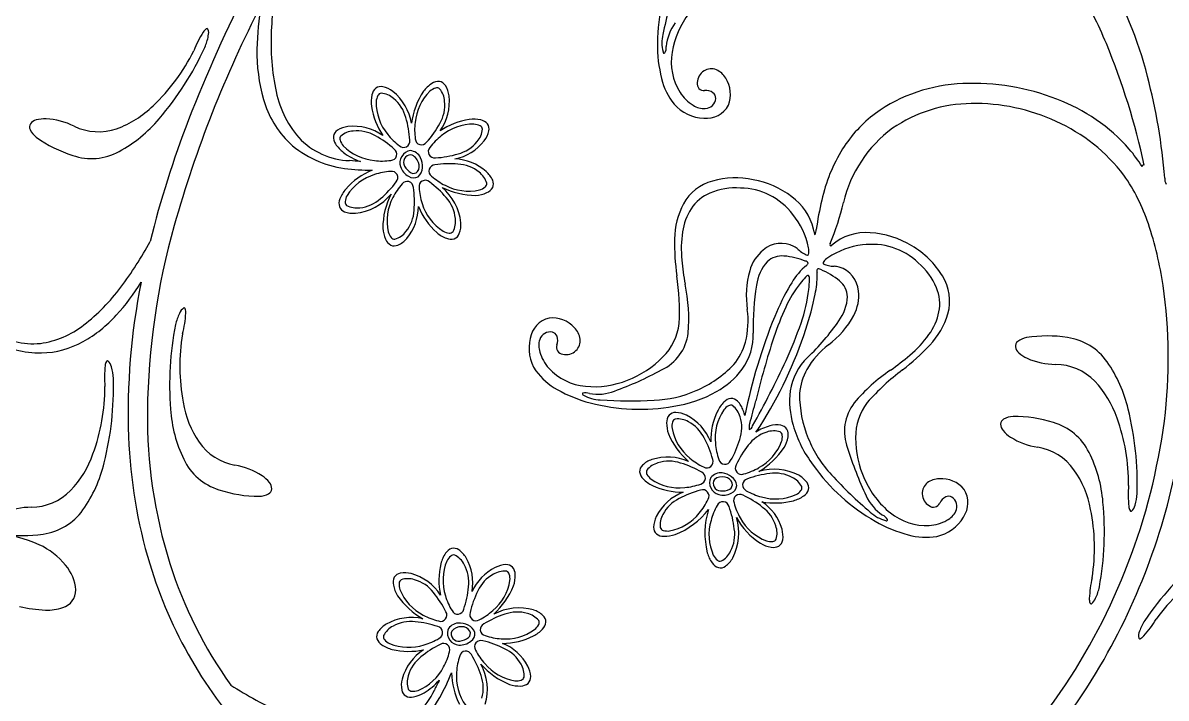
# Model space of a CAD drawing. Extents: x -4 to 4, y -4.07 to 4.07.
# Drawn here: x 1.705 to 3.057, y -2.025 to -1.227 of the extents above; entities that cross this region are included whole.
import ezdxf

# ---------------------------------------------------------------- set-up
doc = ezdxf.new("R2010")
doc.units = 0

msp = doc.modelspace()

# ---------------------------------------------------------------- linework, layer by layer
at = {"color": 7, "linetype": 'CONTINUOUS'}
for centre, radius, start, end in [((2.497095, -1.257747), 0.498615, 168.97943, 176.998939), ((2.683812, -1.252694), 0.228352, 154.492702, 179.501803), ((2.581447, -1.40488), 0.467882, 14.193867, 30.738445), ((3.418327, -1.928248), 1.62672, 152.679053, 158.853356), ((2.51413, -1.448389), 0.511744, 22.656884, 31.014236), ((3.235242, -1.847031), 1.403609, 152.773173, 164.2628), ((2.302729, -1.261929), 0.320697, 169.749451, 179.246859), ((2.576739, -1.279143), 0.105363, 142.701935, 170.323777), ((2.029681, -1.308628), 0.131876, 147.41885, 158.202431), ((1.930115, -1.244881), 0.013652, 126.476619, 147.833579), ((1.866059, -1.23203), 0.059283, 336.506765, 350.141262), ((1.923001, -1.23496), 0.001456, 42.562896, 133.475796), ((1.91242, -1.238646), 0.012554, 343.651121, 381.841573), ((2.286248, -1.249335), 0.287629, 176.473333, 190.958099), ((1.589101, -1.102944), 0.364829, 319.453479, 335.253722), ((2.615884, -1.252792), 0.160429, 179.255829, 194.345176), ((2.192258, -1.577701), 0.858602, 12.274313, 22.346152), ((1.69989, -1.156956), 0.231386, 313.524156, 333.649775), ((2.183389, -1.261975), 0.201375, 178.787514, 195.911765), ((2.539824, -1.272876), 0.06792, 170.301169, 211.993984), ((2.519637, -1.297848), 0.017045, 121.820776, 178.136122), ((2.519093, -1.297319), 0.016311, 68.069236, 121.176115), ((2.515041, -1.304451), 0.024464, 29.963615, 65.504373), ((2.196612, -1.30978), 0.01381, 85.538023, 124.691289), ((2.196051, -1.306175), 0.010294, 31.915479, 80.857634), ((2.536273, -1.274401), 0.077955, 193.455665, 218.412678), ((2.510621, -1.298651), 0.008135, 170.395692, 275.236649), ((2.506525, -1.311373), 0.035343, 338.943544, 392.790803), ((2.346324, -1.468889), 0.711536, 4.727922, 14.548362), ((2.124279, -1.28285), 0.122261, 189.966665, 220.589224), ((2.131587, -1.314466), 0.01381, 130.539014, 169.692279), ((2.128641, -1.312313), 0.010294, 76.917527, 125.859244), ((2.124244, -1.331589), 0.030065, 52.110227, 77.069731), ((2.10479, -1.355324), 0.060749, 9.355276, 51.377645), ((2.254459, -1.357442), 0.090526, 146.582057, 172.386423), ((2.210896, -1.332124), 0.040323, 123.309272, 142.516248), ((2.179311, -1.316696), 0.030066, 7.111312, 32.06991), ((2.522219, -1.283493), 0.047365, 212.384886, 238.893446), ((2.512744, -1.321288), 0.014602, 54.873238, 95.424243), ((2.515916, -1.316226), 0.008643, 1.614294, 52.760368), ((2.823121, -1.486857), 0.188396, 91.948176, 125.699973), ((2.829325, -1.565581), 0.267309, 68.402981, 92.703462), ((1.775564, -1.239506), 0.119432, 289.857129, 314.473466), ((2.100776, -1.285932), 0.115359, 195.71782, 226.046327), ((2.157485, -1.320165), 0.040321, 168.309276, 187.516935), ((2.149197, -1.31978), 0.060333, 324.85155, 366.476527), ((2.511638, -1.290851), 0.048492, 221.269743, 268.593169), ((2.51084, -1.305081), 0.023046, 235.387456, 273.258895), ((2.513423, -1.309692), 0.029786, 264.267206, 331.133352), ((2.511413, -1.314926), 0.013184, 273.202122, 355.4042), ((2.827881, -1.488817), 0.166722, 90.434614, 124.475861), ((2.830908, -1.55022), 0.228161, 65.066069, 91.077923), ((2.853376, -1.517149), 0.213472, 41.425427, 69.620579), ((2.201216, -1.3128), 0.084655, 188.586733, 213.901064), ((2.807907, -1.46012), 0.157839, 126.878858, 147.729743), ((1.720202, -1.349753), 0.007169, 147.981404, 205.906946), ((1.723727, -1.353287), 0.012084, 103.735747, 142.627009), ((1.730828, -1.376933), 0.036763, 87.207768, 105.736625), ((1.727793, -1.426603), 0.086523, 63.880492, 86.802055), ((1.794576, -1.28902), 0.066414, 244.403834, 288.939718), ((1.742159, -1.236589), 0.161659, 298.373355, 320.182129), ((3.023654, -1.775841), 1.203642, 158.842061, 166.027576), ((2.093135, -1.379236), 0.030066, 97.112247, 122.071072), ((2.096217, -1.409355), 0.060339, 54.852872, 96.474302), ((2.245751, -1.424787), 0.084666, 98.588724, 123.899659), ((2.238381, -1.381049), 0.040324, 78.308266, 97.514787), ((2.244081, -1.355149), 0.013811, 40.539792, 79.6915), ((2.246234, -1.352202), 0.010293, 346.917969, 395.86078), ((2.822602, -1.473072), 0.150823, 126.208925, 167.031924), ((2.84269, -1.531458), 0.206199, 37.131808, 65.836748), ((1.73593, -1.34214), 0.024642, 205.851505, 232.947828), ((1.807389, -1.243729), 0.146257, 233.835565, 252.8154), ((2.094884, -1.302406), 0.08732, 223.39522, 267.804003), ((2.086219, -1.361934), 0.01381, 175.539802, 214.692622), ((2.082613, -1.362496), 0.010294, 121.91526, 170.857852), ((2.226957, -1.347806), 0.030065, 322.111596, 347.071327), ((1.786321, -1.318887), 0.068261, 251.071061, 298.585242), ((2.101422, -1.278945), 0.120917, 228.123988, 262.450766), ((2.108564, -1.347651), 0.040325, 213.308383, 232.514904), ((2.16568, -1.392244), 0.014654, 99.240675, 197.819138), ((2.161882, -1.392995), 0.015284, 26.637354, 84.575572), ((2.204318, -1.329772), 0.059008, 281.555825, 321.792728), ((2.837615, -1.477466), 0.192223, 148.085736, 167.628802), ((2.844686, -1.515793), 0.219196, 32.963114, 39.656566), ((2.12859, -1.321374), 0.073363, 232.592815, 250.917649), ((1.987614, -2.773292), 1.387528, 85.163257, 85.704587), ((2.164026, -1.39143), 0.008771, 90.522606, 212.240977), ((2.159543, -1.39601), 0.014059, 17.994928, 71.747669), ((2.1639, -1.396282), 0.010126, 321.35608, 387.112756), ((2.15473, -1.395814), 0.02295, 354.535527, 384.923258), ((2.21312, -1.447841), 0.060332, 48.777345, 87.131814), ((2.115782, -1.175126), 0.225724, 262.299716, 270.614955), ((2.154052, -1.483586), 0.09018, 113.422615, 138.045296), ((2.1717, -1.38983), 0.02113, 199.055704, 240.27505), ((2.175369, -1.385775), 0.021419, 208.84611, 238.573143), ((2.167049, -1.398301), 0.006418, 243.652991, 317.878951), ((2.164146, -1.398253), 0.013433, 308.91621, 361.077808), ((2.233408, -1.42537), 0.030064, 24.677449, 49.637406), ((3.030165, -1.396335), 0.001581, 47.510488, 187.054724), ((2.167356, -1.398633), 0.011347, 237.282191, 297.433515), ((2.251384, -1.41714), 0.010293, 335.88875, 384.831998), ((2.535164, -1.467562), 0.055779, 105.281668, 151.119384), ((2.54783, -1.510015), 0.100074, 77.933753, 105.870632), ((2.54813, -1.520476), 0.11027, 53.137413, 79.222566), ((2.828789, -1.532644), 0.218124, 18.220729, 35.175636), ((3.066375, -1.411508), 0.01101, 173.394683, 211.800178), ((2.117527, -1.449627), 0.040323, 139.232992, 158.43974), ((2.091787, -1.388813), 0.063349, 276.011493, 320.409904), ((2.219214, -1.469636), 0.088406, 152.770024, 179.945443), ((2.242417, -1.334132), 0.096592, 244.551775, 269.040104), ((2.160411, -1.46959), 0.062986, 5.916229, 49.981967), ((2.237823, -1.390499), 0.040322, 274.233131, 293.439879), ((2.248676, -1.414694), 0.01381, 292.056787, 331.20894), ((2.574486, -1.487045), 0.06772, 14.141692, 54.009875), ((2.092744, -1.440193), 0.013811, 157.058258, 196.209743), ((2.089098, -1.440378), 0.010293, 200.889407, 249.832656), ((2.114134, -1.443791), 0.058736, 319.892974, 359.83185), ((2.251206, -1.411384), 0.084842, 202.581991, 228.098929), ((2.571011, -1.484515), 0.095387, 152.602601, 178.662643), ((3.045751, -1.529531), 0.406729, 166.746339, 171.750902), ((2.345829, -1.35874), 0.339475, 337.701834, 346.28531), ((2.09599, -1.421848), 0.030063, 249.678166, 274.638802), ((2.697819, -1.696268), 0.84544, 164.21869, 179.287729), ((2.171021, -1.466574), 0.040324, 184.234444, 203.440737), ((2.193095, -1.465528), 0.030065, 339.677543, 364.636821), ((2.536545, -1.493389), 0.106106, 10.556185, 12.457674), ((2.626348, -1.470877), 0.016885, 337.01438, 358.988255), ((2.648915, -1.595337), 0.408596, 8.188811, 18.684471), ((1.484934, -1.286031), 0.420817, 322.994511, 331.7494), ((2.146825, -1.477429), 0.013811, 202.057232, 241.208495), ((2.136149, -1.46216), 0.030065, 294.678318, 319.638049), ((2.220875, -1.443993), 0.040323, 229.232878, 248.439854), ((2.211441, -1.468777), 0.01381, 247.056732, 286.209552), ((2.211626, -1.47242), 0.010293, 290.888153, 339.830307), ((2.755683, -1.4859), 0.280056, 179.261177, 188.167102), ((2.647282, -1.47397), 0.006427, 179.825295, 213.002131), ((2.702502, -1.538204), 0.063517, 85.771306, 130.097106), ((2.700494, -1.580992), 0.106343, 58.334, 86.392123), ((2.144379, -1.480136), 0.010294, 245.888443, 294.831035), ((2.662084, -1.489), 0.002608, 146.124472, 204.529088), ((2.660412, -1.488879), 0.001392, 239.813953, 327.986053), ((2.704571, -1.579331), 0.102821, 31.269711, 59.781736), ((2.624509, -1.543812), 0.052216, 138.479122, 172.311644), ((2.602789, -1.527787), 0.025444, 84.625142, 133.066241), ((2.596901, -1.593563), 0.091482, 68.5522, 84.812675), ((2.630424, -1.5117), 0.003286, 7.102888, 91.257447), ((2.62671, -1.507634), 0.007876, 301.064666, 332.309666), ((2.189342, -1.568096), 0.292219, 357.210367, 368.345168), ((2.692465, -1.5822), 0.09181, 133.532913, 150.457505), ((2.657716, -1.549012), 0.043877, 127.881322, 130.484501), ((2.542774, -1.525106), 0.101658, 347.213558, 360.341001), ((2.651829, -1.520536), 0.007877, 163.342765, 194.585065), ((2.600722, -1.528452), 0.043886, 5.16543, 7.768151), ((2.646329, -1.520848), 0.003285, 44.380476, 128.544019), ((2.613063, -1.602816), 0.091483, 50.829203, 67.089451), ((2.744686, -1.555884), 0.056368, 344.683493, 392.064438), ((1.638233, -1.403986), 0.227408, 307.679444, 323.479915), ((1.628761, -1.40103), 0.253579, 317.489695, 328.533495), ((2.616898, -1.688215), 0.787222, 168.658192, 182.048086), ((2.836133, -1.583248), 0.26743, 170.00363, 182.200914), ((2.856869, -1.681599), 0.283901, 149.364849, 157.699314), ((2.654841, -1.55167), 0.025444, 2.575315, 51.015976), ((2.461763, -1.623167), 0.597804, 352.847496, 368.274077), ((2.290988, -1.477667), 0.357824, 341.895746, 348.728877), ((2.628106, -1.547942), 0.052216, 323.330585, 357.162882), ((1.90223, -1.5745), 0.012554, 122.156906, 160.348917), ((1.895837, -1.565299), 0.001456, 10.526153, 101.435154), ((1.884251, -1.569144), 0.013651, 356.167622, 377.525036), ((1.699674, -1.467155), 0.156625, 299.352696, 317.792068), ((1.94362, -1.596396), 0.059277, 153.857118, 167.4923), ((1.766231, -1.562192), 0.131875, 345.797344, 356.581153), ((2.334481, -1.604724), 0.029787, 103.628385, 170.492219), ((2.331042, -1.610938), 0.035344, 41.967593, 95.813768), ((3.216887, -1.825375), 0.67156, 158.005819, 168.477008), ((2.449228, -1.428185), 0.267429, 313.441256, 325.638313), ((2.707816, -1.54295), 0.095384, 316.979019, 343.03974), ((1.717629, -1.517308), 0.088862, 236.47842, 275.345413), ((1.71153, -1.500678), 0.106084, 277.789247, 308.26907), ((2.243566, -1.654757), 0.364831, 168.746191, 184.546434), ((2.122178, -1.633333), 0.231377, 170.349951, 190.476252), ((2.3289, -1.605286), 0.013183, 79.353092, 161.559188), ((2.32883, -1.6006), 0.008643, 21.997335, 73.142973), ((2.339961, -1.60454), 0.024464, 9.254741, 44.795722), ((2.415797, -1.574807), 0.065848, 314.486938, 353.450111), ((2.499194, -1.595464), 0.069733, 324.221633, 361.598544), ((2.150967, -1.432681), 0.504892, 327.56181, 341.981061), ((1.727194, -1.490924), 0.126136, 242.027523, 270.027848), ((1.724782, -1.510893), 0.106196, 271.3348, 299.11248), ((2.35219, -1.611399), 0.048494, 166.165983, 213.487873), ((2.338249, -1.608428), 0.023047, 161.499593, 199.371032), ((2.344395, -1.610329), 0.008134, 159.524423, 264.36704), ((2.323112, -1.60233), 0.014602, 339.333455, 379.886459), ((2.347907, -1.602505), 0.016311, 313.58122, 366.68875), ((2.57481, -1.414828), 0.280054, 307.47471, 316.380635), ((2.885899, -1.60932), 0.007169, 127.44795, 185.373277), ((2.896543, -1.623179), 0.024643, 100.40619, 127.502061), ((2.916277, -1.743183), 0.146255, 80.538607, 99.518442), ((2.931152, -1.666559), 0.06826, 34.767975, 82.282156), ((2.362065, -1.603124), 0.047362, 195.866936, 222.377079), ((2.34754, -1.601841), 0.017045, 256.62194, 312.936208), ((2.378809, -1.541108), 0.115841, 290.916155, 315.858447), ((2.890635, -1.607743), 0.012084, 190.725094, 229.616802), ((2.907586, -1.589793), 0.036762, 227.618005, 246.146862), ((1.933645, -1.646185), 0.13187, 173.821004, 184.605041), ((1.816123, -1.633362), 0.013651, 152.880697, 174.238566), ((1.80534, -1.62764), 0.001456, 68.967543, 159.877324), ((1.797502, -1.635647), 0.012554, 10.054667, 48.246233), ((1.753041, -1.650335), 0.059277, 2.909607, 16.545245), ((2.37694, -1.588928), 0.06792, 222.765523, 264.458338), ((2.681593, -1.672484), 0.069732, 134.043227, 171.420138), ((2.927148, -1.544037), 0.086522, 246.551705, 269.473268), ((2.925136, -1.696957), 0.066412, 44.414017, 88.949901), ((2.854772, -1.720311), 0.161657, 13.17171, 34.980484), ((1.447576, -1.657875), 0.364818, 345.856166, 361.656865), ((2.374535, -1.591952), 0.077957, 216.347965, 241.304298), ((2.479343, -1.579019), 0.095469, 298.764746, 323.180116), ((2.922267, -1.869552), 0.292223, 127.296312, 138.430884), ((1.570834, -1.656991), 0.231367, 339.926704, 360.053914), ((2.416313, -1.520818), 0.160434, 240.414502, 255.503622), ((2.380597, -1.551665), 0.105363, 264.435669, 292.057511), ((2.455484, -1.541499), 0.13987, 278.005025, 299.936208), ((2.707283, -1.674607), 0.095467, 172.460895, 196.876491), ((2.885936, -1.732684), 0.119431, 18.880147, 43.496258), ((2.012444, -1.655638), 0.119433, 189.526317, 214.142655), ((2.434264, -1.45531), 0.228352, 255.257279, 280.26638), ((2.562643, -1.703701), 0.040326, 134.866319, 154.072157), ((2.544171, -1.68467), 0.013811, 97.097469, 136.248509), ((2.542899, -1.681249), 0.010294, 43.476115, 92.418707), ((2.528607, -1.694911), 0.030065, 18.668463, 43.628194), ((2.755663, -1.71602), 0.065847, 142.192519, 181.15547), ((2.438393, -1.691594), 0.585977, 179.429308, 197.312979), ((2.041182, -1.672912), 0.161658, 183.817994, 205.626995), ((2.476836, -1.697759), 0.010294, 88.475408, 137.417125), ((2.476391, -1.717524), 0.030065, 63.669558, 88.629289), ((2.603192, -1.721651), 0.084658, 155.145717, 180.459143), ((2.515331, -1.70099), 0.044614, 12.644947, 20.608146), ((2.658047, -1.771113), 0.364813, 358.099363, 373.900063), ((2.480153, -1.699277), 0.01381, 142.097143, 181.249074), ((2.506669, -1.699672), 0.040323, 179.866047, 199.073023), ((2.46236, -1.744359), 0.060342, 21.412196, 63.031408), ((2.596885, -1.732273), 0.030063, 81.23547, 106.19588), ((2.599924, -1.712739), 0.010293, 32.447605, 81.390416), ((2.750569, -1.664461), 0.139863, 195.705721, 217.637812), ((2.868344, -1.701689), 0.007169, 119.006112, 176.931009), ((2.873259, -1.700824), 0.012083, 182.280389, 221.172097), ((2.876838, -1.71696), 0.024643, 91.963754, 119.059626), ((2.878738, -1.838561), 0.146256, 72.095451, 91.075286), ((2.904703, -1.764952), 0.068261, 26.32601, 73.840191), ((2.322007, -1.600783), 0.739275, 325.583689, 352.474788), ((2.781286, -1.772527), 0.231376, 359.70387, 379.829944), ((2.430276, -1.693667), 0.600525, 182.164579, 196.741335), ((2.551796, -1.677279), 0.090517, 203.138951, 228.946034), ((2.601539, -1.754906), 0.053127, 104.208331, 124.044639), ((2.497998, -1.652489), 0.094108, 321.645974, 327.176922), ((2.570219, -1.709374), 0.040323, 330.791643, 349.998619), ((2.59639, -1.71365), 0.013811, 348.613648, 387.765579), ((2.892662, -1.685556), 0.036762, 219.175343, 237.704428), ((2.918732, -1.643168), 0.086523, 238.108946, 261.030509), ((1.967958, -1.68452), 0.066413, 215.060502, 259.596607), ((2.525722, -1.674481), 0.096586, 301.107914, 325.59851), ((2.805669, -1.717786), 0.11584, 179.783475, 204.725541), ((2.894289, -1.794137), 0.066413, 35.971573, 80.507236), ((2.313303, -1.597863), 0.771337, 330.349321, 350.782148), ((1.675306, -1.697274), 0.119431, 316.259875, 340.87644), ((1.957083, -1.713535), 0.068262, 205.41458, 252.928542), ((2.458469, -1.771684), 0.030066, 108.667689, 133.626967), ((2.467554, -1.800997), 0.060749, 65.913548, 107.935917), ((2.821261, -1.806906), 0.161655, 4.728978, 26.537979), ((1.644086, -1.709515), 0.161659, 324.776121, 346.584896), ((1.941118, -1.835081), 0.086523, 57.197446, 80.119009), ((2.444807, -1.757391), 0.010293, 133.475864, 182.418674), ((2.593555, -1.817553), 0.062982, 62.472663, 106.541713), ((2.826002, -1.617675), 0.228347, 215.375059, 240.384386), ((2.85027, -1.823723), 0.119431, 10.437829, 35.054167), ((1.967858, -1.793114), 0.036763, 38.264696, 56.793554), ((1.987502, -1.778157), 0.012084, 1.372991, 40.264253), ((2.448228, -1.756119), 0.01381, 187.095592, 226.247745), ((2.467258, -1.737649), 0.040324, 224.865593, 244.072114), ((2.531918, -1.770534), 0.014655, 155.800394, 254.376964), ((2.530451, -1.774118), 0.015284, 83.193286, 141.132578), ((2.530328, -1.771465), 0.008772, 147.0892, 268.792406), ((2.531679, -1.777733), 0.014061, 74.554624, 128.302161), ((2.528863, -1.781638), 0.022949, 51.093474, 81.482781), ((2.534307, -1.774243), 0.010125, 17.905612, 83.670932), ((2.536087, -1.775126), 0.013432, 5.473224, 57.635474), ((2.608178, -1.788045), 0.030064, 36.235562, 61.195292), ((2.624141, -1.776381), 0.010294, 347.447307, 396.389462), ((2.797009, -1.724084), 0.105362, 203.584151, 231.205994), ((2.784837, -1.783288), 0.01631, 128.951337, 182.059518), ((2.789096, -1.790299), 0.024464, 90.845705, 126.386239), ((2.791, -1.801108), 0.035343, 39.826465, 93.673724), ((1.714351, -1.733167), 0.066414, 270.806586, 315.34225), ((1.984214, -1.640348), 0.146257, 251.1846, 270.164435), ((1.984181, -1.761966), 0.024643, 271.053426, 298.14975), ((1.992431, -1.77737), 0.007169, 298.093161, 356.018488), ((2.485212, -1.697094), 0.084662, 245.144947, 270.457694), ((2.507912, -1.837924), 0.060334, 111.408988, 153.033522), ((2.533221, -1.764179), 0.021131, 255.614997, 296.833012), ((2.531859, -1.758885), 0.021419, 265.405767, 295.133026), ((2.537726, -1.77273), 0.006418, 300.212113, 374.43828), ((2.538174, -1.772657), 0.011346, 293.837285, 353.991602), ((2.620999, -1.774527), 0.01381, 303.614279, 342.767545), ((2.785564, -1.783071), 0.017045, 182.702616, 239.018609), ((2.792888, -1.794262), 0.029784, 325.14821, 392.015617), ((3.144059, -1.784871), 0.131872, 175.150512, 185.934321), ((2.963474, -1.779954), 0.059274, 343.212911, 356.849006), ((2.595022, -1.709716), 0.084842, 259.139529, 284.65692), ((2.546529, -1.841952), 0.058731, 16.449174, 56.392496), ((2.605517, -1.752995), 0.040323, 285.789893, 304.997324), ((2.781878, -1.791338), 0.008134, 231.275109, 336.117542), ((2.802688, -1.800499), 0.014603, 115.756335, 156.307562), ((2.799809, -1.795264), 0.008643, 62.498857, 113.643188), ((2.796483, -1.798565), 0.013183, 334.082453, 416.289957), ((2.619189, -1.828277), 0.364831, 349.657425, 365.45744), ((3.007871, -1.79483), 0.012554, 311.511981, 349.703992), ((1.715714, -1.886096), 0.086522, 90.283552, 113.205342), ((1.720239, -1.763592), 0.068261, 277.474088, 324.98827), ((2.481083, -1.823901), 0.030066, 153.668256, 178.62776), ((2.444536, -1.747801), 0.089777, 290.793724, 322.667445), ((2.605662, -1.830363), 0.094044, 162.603446, 194.124863), ((2.773572, -1.753283), 0.067919, 231.183461, 272.876276), ((2.775557, -1.786651), 0.048495, 282.153855, 329.474647), ((2.787603, -1.794277), 0.023045, 296.270402, 334.145186), ((2.740902, -1.847769), 0.231377, 351.26125, 371.387323), ((3.026482, -1.797192), 0.013652, 185.521377, 206.878337), ((3.015674, -1.802869), 0.001456, 199.87833, 290.79006), ((2.461316, -1.823455), 0.010293, 178.474441, 227.41769), ((2.488331, -1.830303), 0.06335, 332.569994, 376.967523), ((2.625997, -1.768515), 0.088404, 209.327687, 236.503783), ((2.793037, -1.677062), 0.160428, 240.13817, 255.227518), ((2.774283, -1.773831), 0.047362, 273.264407, 299.774324), ((1.626521, -2.077469), 0.253279, 67.224717, 79.520498), ((1.705688, -1.686906), 0.146255, 260.238347, 279.218409), ((2.462836, -1.820136), 0.013811, 232.097043, 271.249196), ((2.46323, -1.793621), 0.040323, 269.866864, 289.073385), ((2.593521, -1.836747), 0.010293, 302.445549, 351.388579), ((2.573983, -1.833707), 0.030066, 351.236286, 376.195564), ((2.773176, -1.757127), 0.077955, 254.337627, 279.294413), ((1.689107, -1.921582), 0.08536, 38.768655, 65.451773), ((2.216589, -1.861382), 0.013811, 108.671011, 147.823164), ((2.214656, -1.858287), 0.010294, 55.048336, 103.990709), ((2.203396, -1.874538), 0.030065, 30.24211, 55.202067), ((2.596887, -1.807039), 0.040326, 240.792248, 259.998086), ((2.592609, -1.833213), 0.01381, 258.614579, 297.766287), ((2.2385, -1.876318), 0.040322, 146.439687, 165.646891), ((2.17823, -1.88883), 0.059005, 349.68512, 389.924023), ((2.553262, -1.842339), 0.040322, 195.791762, 214.998966), ((2.531733, -1.857821), 0.013811, 213.615768, 252.767254), ((2.518216, -1.845002), 0.030063, 306.235109, 331.195745), ((3.333792, -2.13824), 0.364833, 130.082521, 145.882308), ((1.718617, -1.900605), 0.049262, 3.732626, 41.239393), ((2.373734, -1.708816), 0.542019, 196.929435, 223.142625), ((2.369031, -1.710491), 0.514141, 197.602817, 215.608122), ((2.153249, -1.887713), 0.010294, 100.04891, 148.990626), ((2.156778, -1.907168), 0.030066, 75.242807, 100.202085), ((2.148418, -1.936266), 0.060338, 32.984241, 74.604562), ((2.281827, -1.885772), 0.084656, 166.717517, 192.030943), ((2.291079, -1.924644), 0.060335, 116.909269, 155.261956), ((2.277779, -1.897442), 0.030063, 92.809159, 117.76889), ((2.276838, -1.877695), 0.010293, 44.020834, 92.964302), ((2.273558, -1.879297), 0.013811, 0.18853, 39.33957), ((2.529879, -1.860964), 0.010294, 257.446193, 306.388566), ((3.233261, -2.066893), 0.231368, 124.152597, 144.279352), ((2.156804, -1.888535), 0.01381, 153.669413, 192.822234), ((2.182858, -1.883602), 0.040321, 191.440192, 210.647624), ((2.247059, -1.880358), 0.040325, 342.366763, 361.572374), ((3.097936, -1.91324), 0.131875, 166.708717, 177.492297), ((1.7464, -1.897671), 0.021376, 286.46919, 360.73037), ((2.222576, -1.852613), 0.090516, 214.711684, 240.518992), ((2.196472, -1.855102), 0.096582, 312.680968, 337.171564), ((2.920024, -1.881861), 0.059278, 334.769593, 348.404774), ((1.736461, -1.775823), 0.145379, 255.989401, 268.192627), ((1.734276, -1.864758), 0.056423, 267.561774, 288.801039), ((2.291626, -1.981654), 0.062982, 74.045848, 118.114235), ((2.979822, -1.908166), 0.013652, 177.07671, 198.43367), ((2.968297, -1.912194), 0.001456, 191.435527, 282.346282), ((2.961759, -1.903096), 0.012554, 303.067426, 341.259214), ((2.164867, -1.990712), 0.060748, 77.486061, 119.508873), ((2.300032, -1.949812), 0.030063, 47.807804, 72.767535), ((2.31333, -1.935183), 0.010293, 359.018959, 407.961551), ((2.93258, -1.863559), 0.131876, 318.048141, 328.831493), ((2.150088, -1.963819), 0.030066, 120.242142, 145.200741), ((2.22181, -1.947958), 0.014653, 167.370822, 265.951557), ((2.221093, -1.951763), 0.015284, 94.767816, 152.707108), ((2.220439, -1.949189), 0.008771, 158.656242, 280.365923), ((2.22302, -1.955055), 0.014058, 86.126475, 139.880517), ((2.221046, -1.959447), 0.022948, 62.665886, 93.054743), ((2.224895, -1.951113), 0.010126, 29.486523, 95.242356), ((2.226816, -1.951618), 0.013431, 17.045993, 69.210636), ((2.227942, -1.948943), 0.006417, 311.781354, 386.012258), ((2.290395, -1.916011), 0.040321, 297.362511, 316.569715), ((2.309879, -1.933997), 0.01381, 315.18672, 354.339319), ((3.036882, -1.9517), 0.012554, 154.280408, 192.469968), ((3.081546, -1.965775), 0.059281, 147.137053, 160.771322), ((2.133836, -1.952558), 0.010293, 145.046228, 193.98882), ((2.136931, -1.950625), 0.01381, 198.669645, 237.822466), ((2.221813, -1.941472), 0.021129, 267.186572, 308.407027), ((2.219416, -1.936556), 0.021419, 276.976276, 306.70376), ((2.228364, -1.948781), 0.011347, 305.412624, 365.564162), ((2.271428, -1.875713), 0.084844, 270.713929, 296.229962), ((3.025843, -1.953614), 0.001456, 213.183797, 304.098452), ((3.020439, -1.942668), 0.013651, 297.107504, 318.464464), ((2.151868, -1.928711), 0.040325, 236.440275, 255.646568), ((2.161321, -1.885393), 0.084648, 256.716576, 282.032492), ((2.211815, -2.018794), 0.060336, 122.983605, 164.6057), ((2.25045, -2.014992), 0.058732, 28.023241, 67.96434), ((2.191101, -2.015255), 0.063349, 344.143625, 388.541374), ((2.313568, -1.927106), 0.088401, 220.900947, 248.077947), ((2.35073, -1.619362), 0.728176, 305.614394, 330.362575), ((2.001828, -1.913443), 0.225614, 330.430039, 338.749168), ((2.302252, -1.992771), 0.090184, 181.553962, 206.175284), ((2.275694, -2.001405), 0.030064, 2.808813, 27.768544), ((2.295442, -2.000464), 0.010293, 314.019055, 362.962304), ((2.218852, -1.593179), 0.495319, 237.267578, 245.317074), ((2.182716, -2.010436), 0.030065, 165.241666, 190.201397), ((2.142222, -1.955973), 0.073369, 300.724156, 319.046713), ((3.438619, -2.628448), 1.389209, 153.291372, 153.832014), ((2.292781, -1.970688), 0.040322, 252.364013, 271.570534), ((2.293841, -1.997185), 0.01381, 270.186616, 309.338547), ((2.093894, -1.966442), 0.119386, 294.205711, 330.748248), ((2.112015, -1.980149), 0.087385, 291.803265, 335.921996), ((2.163262, -2.013964), 0.010293, 190.048144, 238.991393), ((2.164085, -2.010409), 0.013811, 243.669385, 282.821538), ((2.159152, -1.984353), 0.040324, 281.439843, 300.646364), ((2.353419, -1.622858), 0.700885, 292.846881, 325.621015)]:
    msp.add_arc(centre, radius, start, end, dxfattribs=at)
at = {"color": 1, "linetype": 'CONTINUOUS'}
for centre, radius, start, end in [((2.963324, -1.340092), 0.511126, 161.605828, 168.736163), ((2.519974, -1.258967), 0.054137, 143.381627, 175.430432), ((2.501096, -1.250312), 0.040326, 165.558748, 195.221104), ((2.450163, -1.255363), 0.015862, 334.191076, 362.564991), ((2.463552, -1.261191), 0.001399, 167.991718, 309.545875), ((2.537693, -1.474531), 0.050721, 113.501717, 146.397312), ((2.548762, -1.504361), 0.082509, 86.552806, 112.289963), ((2.55234, -1.501645), 0.079655, 37.488422, 89.005323), ((2.554204, -1.483954), 0.0697, 147.45735, 171.757152), ((2.54517, -1.510654), 0.090871, 11.485274, 39.244661), ((2.617976, -1.494047), 0.134263, 171.396304, 185.600505), ((2.611484, -1.533164), 0.048757, 129.17717, 164.05476), ((2.602059, -1.52018), 0.03275, 62.891045, 130.744159), ((2.127358, -2.167897), 0.835394, 53.704236, 54.119286), ((2.64342, -1.471902), 0.031292, 226.480014, 250.779362), ((2.632674, -1.499579), 0.001923, 283.365951, 370.798706), ((2.597749, -1.497775), 0.036842, 357.75433, 368.136322), ((2.708015, -1.579703), 0.090868, 96.397198, 124.157037), ((2.709187, -1.568251), 0.079655, 46.63631, 98.153211), ((2.896856, -1.466193), 0.41453, 185.670244, 189.667251), ((2.653195, -1.510609), 0.001923, 124.845452, 212.270508), ((2.664861, -1.483313), 0.031286, 244.859296, 269.16091), ((2.679429, -1.533741), 0.036847, 127.503903, 137.884523), ((2.709849, -1.572693), 0.082506, 23.351794, 49.089176), ((2.670403, -1.549351), 0.109857, 164.379039, 188.515665), ((2.708479, -1.601091), 0.107185, 136.629308, 141.792159), ((2.634041, -1.529575), 0.004057, 89.483369, 149.002794), ((2.630149, -1.528943), 0.005212, 348.738416, 401.082041), ((2.547269, -2.341494), 0.835153, 81.522178, 81.937457), ((2.660683, -1.546741), 0.032747, 4.896416, 72.752675), ((2.295247, -1.576841), 0.197281, 355.147776, 372.006266), ((2.733864, -1.620237), 0.138975, 142.06284, 155.61672), ((2.517318, -1.529154), 0.117945, 353.805702, 359.608295), ((2.738617, -1.559104), 0.05072, 349.243825, 382.139869), ((2.452786, -1.520629), 0.183026, 340.502571, 353.332344), ((2.644865, -1.549436), 0.048756, 331.587842, 366.465208), ((2.461178, -1.579546), 0.101538, 345.887313, 367.883669), ((2.912882, -1.704737), 0.336924, 155.096777, 161.627873), ((2.591424, -1.519818), 0.109854, 307.125999, 331.262851), ((2.720223, -1.554298), 0.069699, 323.884108, 348.183683), ((2.436968, -1.587098), 0.055229, 294.852288, 353.31356), ((2.184433, -1.430892), 0.465968, 335.250526, 341.114272), ((2.493539, -1.58657), 0.06845, 319.759085, 344.984664), ((3.573189, -1.917376), 1.030616, 161.979251, 166.315336), ((2.719906, -1.687683), 0.10154, 127.758718, 149.754619), ((2.667566, -1.516925), 0.134268, 310.04174, 324.245257), ((2.487687, -1.302087), 0.414468, 305.974387, 309.972081), ((2.449903, -1.539391), 0.132468, 292.83579, 316.37276), ((1.550714, -1.134504), 1.165568, 330.786079, 335.060994), ((2.261465, -1.270315), 0.417254, 290.102568, 298.440236), ((2.691855, -1.67008), 0.06845, 150.656331, 175.881911), ((2.840427, -1.801754), 0.197275, 123.635552, 140.494041), ((2.385142, -1.611735), 0.054139, 259.329552, 291.377234), ((2.446481, -1.537947), 0.135152, 272.142434, 293.935537), ((2.368165, -1.66559), 0.001398, 125.214111, 266.772533), ((2.370268, -1.680041), 0.015862, 72.194504, 100.567516), ((2.388531, -1.632226), 0.040326, 239.537401, 269.199756), ((2.423409, -1.162686), 0.511092, 266.023671, 273.154464), ((1.287124, -1.350571), 1.324684, 344.689315, 345.887932), ((2.756033, -1.666855), 0.132461, 179.268785, 202.806436), ((2.731931, -1.710007), 0.055227, 142.328338, 200.790254), ((2.574078, -1.704801), 0.010294, 154.42743, 195.327898), ((2.563033, -1.702592), 0.005055, 282.764996, 350.971873), ((2.759494, -1.668215), 0.13515, 201.706165, 223.499495), ((3.078868, -1.606223), 0.41723, 197.201243, 205.539369), ((3.038362, -1.416027), 0.511108, 222.487618, 229.618183), ((2.751762, -1.763856), 0.054138, 204.264149, 236.31273), ((2.735015, -1.776136), 0.040327, 226.442844, 256.103847), ((2.714644, -1.823091), 0.015861, 35.074187, 63.448327), ((2.726249, -1.81423), 0.001398, 228.875869, 370.427894)]:
    msp.add_arc(centre, radius, start, end, dxfattribs=at)
at = {"color": 2, "linetype": 'CONTINUOUS'}
for centre, radius, start, end in [((2.129665, -1.315154), 0.00532, 97.601896, 151.989455), ((2.126825, -1.33498), 0.02519, 48.528575, 85.134109), ((2.227995, -1.349965), 0.059269, 134.294004, 174.695085), ((2.198828, -1.321519), 0.018567, 107.601865, 131.169223), ((2.194767, -1.308908), 0.005319, 52.603804, 106.992445), ((2.178739, -1.320919), 0.025191, 3.528873, 40.133737), ((2.182195, -1.320687), 0.059272, 179.29649, 219.695572), ((2.141452, -1.3212), 0.018566, 152.600509, 176.169681), ((2.116959, -1.349173), 0.042406, 14.373072, 51.241482), ((2.161727, -1.323979), 0.042406, 329.372878, 366.241289), ((2.05359, -1.370654), 0.109242, 2.752327, 17.037347), ((2.240895, -1.3532), 0.072441, 173.089918, 188.456268), ((2.101719, -1.294352), 0.109254, 317.753581, 332.036774), ((2.23786, -1.405758), 0.059274, 89.296712, 129.694017), ((2.237346, -1.365014), 0.018567, 62.598811, 86.166849), ((2.243393, -1.353227), 0.00532, 7.605145, 61.991838), ((2.085346, -1.36378), 0.00532, 142.604454, 196.991796), ((2.097358, -1.379808), 0.025191, 93.529484, 130.134795), ((2.100416, -1.396822), 0.042407, 59.372734, 96.240028), ((2.070787, -1.456835), 0.109262, 47.754224, 62.036504), ((2.19358, -1.313878), 0.07241, 218.08714, 233.460562), ((2.176586, -1.363572), 0.007351, 182.190907, 324.830783), ((2.244709, -1.417179), 0.072464, 128.093754, 143.45554), ((2.223566, -1.350387), 0.025191, 318.529978, 355.135065), ((2.097957, -1.35972), 0.018567, 197.599857, 221.167895), ((2.126405, -1.330548), 0.059273, 224.29592, 264.693892), ((2.140011, -1.38196), 0.00735, 272.190244, 414.826641), ((2.155464, -1.366664), 0.00735, 227.187728, 369.834261), ((2.191884, -1.379025), 0.00735, 137.189102, 279.831096), ((2.209374, -1.340521), 0.042405, 284.372262, 321.240672), ((2.129637, -1.317671), 0.072423, 263.089146, 278.45983), ((2.187892, -1.277148), 0.109245, 272.752555, 287.037118), ((2.144263, -1.474687), 0.07242, 93.288076, 108.659445), ((2.14133, -1.409634), 0.00735, 316.916433, 459.555553), ((2.192712, -1.401946), 0.00735, 91.918686, 234.557503), ((2.209548, -1.502495), 0.109239, 84.711448, 98.996468), ((2.217675, -1.436085), 0.042408, 50.508961, 87.374915), ((2.229562, -1.423533), 0.02519, 16.613738, 53.219272), ((2.138477, -1.462741), 0.059274, 107.05505, 147.451911), ((2.058325, -1.35044), 0.109239, 309.711699, 323.996719), ((2.207656, -1.465394), 0.072431, 138.290815, 153.659446), ((2.159573, -1.421464), 0.00735, 1.916843, 144.559292), ((2.180881, -1.420189), 0.00735, 46.910944, 189.557477), ((2.121686, -1.503196), 0.109242, 39.711659, 53.996222), ((2.236635, -1.353875), 0.072417, 228.28861, 243.660435), ((2.23228, -1.366417), 0.059268, 242.05333, 282.453745), ((2.248394, -1.416715), 0.005319, 309.75795, 364.146375), ((2.104685, -1.439971), 0.018567, 150.580789, 174.149054), ((2.059014, -1.438299), 0.109248, 354.711209, 368.995087), ((2.245956, -1.41725), 0.072442, 183.291445, 198.657795), ((2.240073, -1.406404), 0.018569, 285.580568, 309.147018), ((2.091513, -1.438564), 0.00532, 174.760579, 229.147488), ((2.10001, -1.420425), 0.025192, 241.614606, 278.217236), ((2.099538, -1.403146), 0.042408, 275.50966, 312.375391), ((2.195103, -1.461033), 0.05927, 152.053328, 192.453299), ((2.233986, -1.423044), 0.059271, 197.053466, 237.452326), ((2.174398, -1.461978), 0.042403, 5.507032, 42.376112), ((2.125436, -1.446428), 0.042406, 320.508256, 357.37555), ((2.191674, -1.46151), 0.02519, 331.614827, 368.219467), ((2.137985, -1.458314), 0.02519, 286.614393, 323.219927), ((2.211218, -1.456832), 0.018567, 240.581243, 264.148601), ((2.155113, -1.468826), 0.018567, 195.581974, 219.148878), ((2.144804, -1.477147), 0.00532, 219.75497, 274.142313), ((2.209811, -1.470005), 0.00532, 264.758201, 319.145326), ((2.582968, -1.71775), 0.059269, 145.852284, 186.253366), ((2.548692, -1.695726), 0.018567, 119.156651, 142.72537), ((2.542188, -1.684185), 0.00532, 64.162439, 118.549781), ((2.528892, -1.699163), 0.02519, 15.086174, 51.691262), ((2.491171, -1.703898), 0.01857, 164.159586, 187.724903), ((2.478409, -1.700336), 0.00532, 109.16292, 163.550479), ((2.479598, -1.72033), 0.025191, 60.086382, 96.692139), ((2.472774, -1.736213), 0.042408, 25.931163, 62.796893), ((2.512836, -1.705569), 0.042407, 340.931115, 377.797963), ((2.530982, -1.695234), 0.059272, 190.8534, 231.252038), ((2.597155, -1.751308), 0.042408, 107.066818, 143.932772), ((2.593232, -1.734473), 0.025191, 73.171729, 109.775476), ((2.597922, -1.715), 0.00532, 6.317227, 60.704353), ((2.584732, -1.71626), 0.018569, 342.138464, 365.704688), ((2.415001, -1.76995), 0.109236, 14.309496, 28.5952), ((2.596234, -1.718341), 0.07242, 184.645293, 200.016662), ((2.448118, -1.68857), 0.109246, 329.310757, 343.595319), ((2.648099, -1.794694), 0.109248, 141.268742, 155.552848), ((2.547069, -1.700725), 0.05927, 298.611463, 339.010545), ((2.540787, -1.686255), 0.07244, 229.648347, 245.015381), ((2.514004, -1.745633), 0.00735, 238.745642, 381.392478), ((2.535328, -1.741383), 0.00735, 193.746063, 336.388966), ((2.447743, -1.758102), 0.005319, 154.159842, 208.54805), ((2.462724, -1.7714), 0.025193, 105.089549, 141.691955), ((2.469127, -1.787455), 0.042408, 70.930339, 107.796293), ((2.452127, -1.852179), 0.109252, 59.31116, 73.595038), ((2.554911, -1.753324), 0.00735, 148.474941, 291.116028), ((2.53901, -1.690194), 0.072403, 284.844181, 300.219429), ((2.459284, -1.751598), 0.018567, 209.156991, 232.725029), ((2.48131, -1.717319), 0.059273, 235.853336, 276.252196), ((2.504942, -1.764962), 0.00735, 283.747159, 426.386582), ((2.563615, -1.77325), 0.00735, 103.477871, 246.115781), ((2.600258, -1.868407), 0.109259, 96.269361, 110.552097), ((2.594911, -1.801695), 0.042408, 62.066556, 98.932733), ((2.604042, -1.787016), 0.02519, 28.170528, 64.775168), ((2.533516, -1.885302), 0.109251, 104.31087, 118.594976), ((2.481898, -1.704059), 0.072418, 274.647045, 290.01887), ((2.509191, -1.786286), 0.00735, 328.744825, 471.384399), ((2.597016, -1.717349), 0.072421, 239.847485, 255.218169), ((2.610911, -1.768131), 0.018566, 297.138009, 320.7065), ((2.621127, -1.776564), 0.00532, 321.319201, 375.703945), ((2.499771, -1.827515), 0.042407, 115.93079, 152.797861), ((2.449809, -1.759502), 0.072445, 319.649887, 335.016008), ((2.588941, -1.833851), 0.072454, 149.851021, 165.214633), ((2.533009, -1.800437), 0.00735, 13.477312, 156.116886), ((2.552935, -1.791734), 0.00735, 58.475637, 201.113244), ((2.616086, -1.775823), 0.072427, 194.847382, 210.217381), ((2.511566, -1.884922), 0.109248, 51.269323, 65.553201), ((2.595262, -1.730507), 0.059274, 253.612036, 294.009342), ((2.483888, -1.820692), 0.02519, 150.084632, 186.691729), ((2.45879, -1.769305), 0.059276, 280.854305, 321.250499), ((2.437874, -1.837077), 0.109237, 6.268957, 20.554661), ((2.554952, -1.833977), 0.042407, 17.065745, 53.932815), ((2.463894, -1.821881), 0.00532, 199.163894, 253.549505), ((2.575747, -1.832084), 0.059269, 163.611306, 204.011944), ((2.605535, -1.78389), 0.059272, 208.611519, 249.010379), ((2.57179, -1.830055), 0.025188, 343.170408, 379.778846), ((2.467457, -1.809121), 0.018568, 254.156366, 277.723724), ((2.504563, -1.831734), 0.042409, 332.067209, 368.93227), ((2.591259, -1.834744), 0.00532, 276.315651, 330.700395), ((2.519243, -1.840865), 0.02519, 298.171977, 334.776617), ((2.589998, -1.821557), 0.018567, 252.139287, 275.705738), ((2.261239, -1.886007), 0.059275, 157.427438, 197.82341), ((2.223236, -1.871307), 0.018567, 130.731163, 154.298748), ((2.214548, -1.861305), 0.00532, 75.734532, 130.121441), ((2.204528, -1.878645), 0.025189, 26.658974, 63.265401), ((2.538129, -1.847734), 0.018566, 207.138122, 230.706387), ((2.529696, -1.85795), 0.00532, 231.314823, 285.701299), ((2.190083, -1.888143), 0.042407, 352.504768, 389.371615), ((2.281863, -1.916035), 0.042407, 118.64062, 155.506574), ((2.274642, -1.90033), 0.025191, 84.745507, 121.348584), ((2.27533, -1.880312), 0.00532, 17.888924, 72.275833), ((2.262663, -1.884193), 0.018567, 353.714008, 377.280232), ((2.168523, -1.890852), 0.018568, 175.732531, 199.299208), ((2.155307, -1.889923), 0.00532, 120.733325, 175.120451), ((2.160484, -1.909271), 0.02519, 71.660563, 108.265203), ((2.156984, -1.9262), 0.042408, 37.504535, 74.370489), ((2.222649, -1.87653), 0.059268, 310.183841, 350.5847), ((2.205787, -1.874377), 0.059271, 202.426457, 242.825095), ((2.107152, -1.970844), 0.109238, 25.883335, 40.168354), ((2.274378, -1.883907), 0.072454, 196.224429, 211.588268), ((2.123288, -1.884474), 0.109229, 340.881576, 355.167966), ((2.340466, -1.948313), 0.109236, 152.842345, 167.127364), ((2.213586, -1.863627), 0.072424, 241.219948, 256.590404), ((2.199266, -1.927156), 0.00735, 250.320227, 392.968424), ((2.219303, -1.918716), 0.00735, 205.318932, 347.964104), ((2.240883, -1.926485), 0.00735, 160.045143, 302.687894), ((2.212628, -1.867812), 0.072423, 296.420253, 311.79071), ((2.308381, -2.030089), 0.109215, 107.842699, 122.130458), ((2.289772, -1.965843), 0.042404, 73.637938, 110.506572), ((2.295773, -1.949634), 0.025189, 39.744034, 76.350015), ((2.154196, -1.962686), 0.025191, 116.661552, 153.265746), ((2.163692, -1.977129), 0.042406, 82.503984, 119.371277), ((2.160022, -2.043938), 0.109241, 70.883005, 85.167796), ((2.194266, -1.94791), 0.00735, 295.318541, 437.966739), ((2.253406, -1.944259), 0.00735, 115.044939, 257.68769), ((2.275835, -1.89604), 0.05927, 265.185242, 305.584103), ((2.298712, -1.929754), 0.018567, 308.712528, 332.278979), ((2.310413, -1.935967), 0.005319, 332.888316, 387.275009), ((2.136854, -1.952664), 0.00532, 165.739381, 220.126291), ((2.146856, -1.943978), 0.018567, 220.73052, 244.297878), ((2.159473, -1.892868), 0.072417, 286.219183, 301.591008), ((2.246653, -1.964509), 0.00735, 70.048076, 212.689011), ((2.224813, -2.064116), 0.109263, 62.842723, 77.124546), ((2.274914, -1.882799), 0.072415, 251.418738, 266.790791), ((2.161556, -1.905979), 0.059269, 247.426067, 287.825816), ((2.2464, -2.060073), 0.109251, 115.883434, 130.167083), ((2.202706, -1.967948), 0.00735, 340.318569, 482.960563), ((2.139214, -1.953642), 0.072385, 331.216745, 346.595187), ((2.228878, -1.977032), 0.00735, 25.048257, 167.6901), ((2.305308, -1.936267), 0.072402, 206.417272, 221.792291), ((2.257103, -2.005489), 0.042407, 28.64062, 65.506574), ((2.201748, -2.010227), 0.042405, 127.503418, 164.371605), ((2.290354, -1.998544), 0.072431, 161.419792, 176.788195), ((2.143026, -2.032014), 0.109239, 17.84188, 32.1269), ((2.296609, -1.946271), 0.059272, 220.185533, 260.582839), ((2.27281, -1.998268), 0.025189, 354.743383, 391.349587), ((2.184822, -2.00673), 0.025191, 161.661038, 198.265455), ((2.14992, -1.96142), 0.05928, 292.430106, 332.823413), ((2.277101, -1.99946), 0.059274, 175.186378, 215.583684), ((2.207292, -2.013399), 0.042406, 343.639765, 380.506389), ((2.292826, -1.998956), 0.00532, 287.886421, 342.272031), ((2.288945, -1.986288), 0.018568, 263.713217, 287.279214), ((2.165473, -2.011906), 0.00532, 210.733975, 265.119802), ((2.166403, -1.998692), 0.018567, 265.729805, 289.297843)]:
    msp.add_arc(centre, radius, start, end, dxfattribs=at)

doc.saveas('drawing.dxf')
